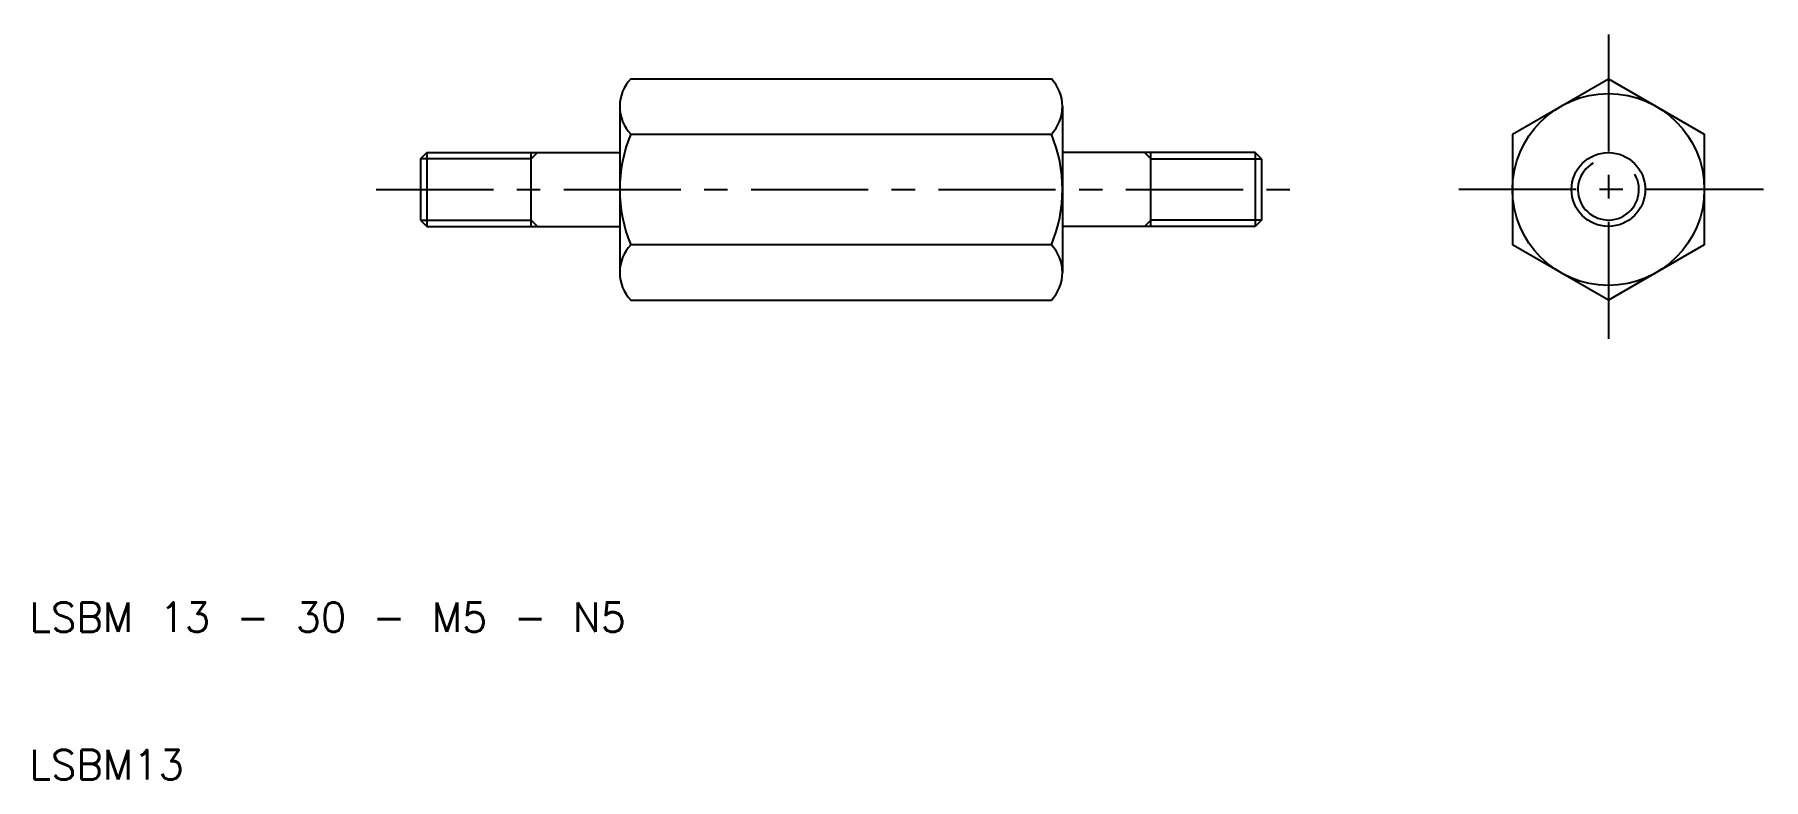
# Model space of a CAD drawing. Extents: x 10 to 128, y 10 to 61.
import ezdxf

# ---------------------------------------------------------------- set-up
doc = ezdxf.new("R2010")
doc.units = 0
doc.header["$LTSCALE"] = 0.25
doc.linetypes.add('CENTER', pattern=[50.8, 31.75, -6.35, 6.35, -6.35])
doc.layers.get('0').update_dxf_attribs({"linetype": 'CONTINUOUS'})
doc.layers.add('CENTER', color=1, linetype='CENTER')
doc.styles.get("Standard").update_dxf_attribs({"font": 'txt.shx', "bigfont": 'extfont.shx'})

msp = doc.modelspace()

# ---------------------------------------------------------------- linework, layer by layer
for p, q in [((50.75, 57.5), (79.25, 57.5)), ((110.5, 53.75), (117, 57.51)), ((117, 57.51), (123.5, 53.75)), ((50, 55.63), (50, 52.5)), ((80, 55.63), (80, 52.5)), ((50.75, 53.75), (79.25, 53.75)), ((110.5, 53.75), (110.5, 46.25)), ((123.5, 53.75), (123.5, 46.25)), ((36.5, 52.07), (36.93, 52.5)), ((36.5, 52.07), (36.5, 47.93)), ((36.93, 52.5), (50, 52.5)), ((36.93, 52.5), (36.93, 47.5)), ((44, 47.5), (44, 52.5)), ((50, 52.5), (50, 47.5)), ((93.07, 52.5), (80, 52.5)), ((80, 52.5), (80, 47.5)), ((86, 47.5), (86, 52.5)), ((93.07, 52.5), (93.07, 47.5)), ((93.5, 52.07), (93.07, 52.5)), ((93.5, 52.07), (93.5, 47.93)), ((36.5, 47.93), (36.93, 47.5)), ((36.93, 47.5), (50, 47.5)), ((50, 47.5), (50, 44.37)), ((93.07, 47.5), (80, 47.5)), ((80, 47.5), (80, 44.37)), ((93.5, 47.93), (93.07, 47.5)), ((79.25, 46.25), (50.75, 46.25)), ((117, 42.49), (110.5, 46.25)), ((123.5, 46.25), (117, 42.49)), ((50.75, 42.5), (79.25, 42.5))]:
    msp.add_line(p, q)
at = {"color": 3}
for p, q in [((44, 52.07), (36.5, 52.07)), ((44, 52.07), (44.43, 52.5)), ((86, 52.07), (85.57, 52.5)), ((86, 52.07), (93.5, 52.07)), ((36.5, 47.93), (44, 47.93)), ((44, 47.93), (44.43, 47.5)), ((86, 47.93), (85.57, 47.5)), ((93.5, 47.93), (86, 47.93))]:
    msp.add_line(p, q, dxfattribs=at)
for radius in [6.5, 2.5]:
    msp.add_circle((117, 50), radius)
for centre, radius, start, end in [((52.72, 55.63), 2.72, 136.3679, 180), ((77.28, 55.63), 2.72, 0, 43.6321), ((52.72, 55.63), 2.72, 180, 223.6321), ((77.28, 55.63), 2.72, 316.3679, 0), ((59.76, 50), 9.76, 157.3964, 202.6036), ((70.24, 50), 9.76, 337.3964, 22.6036), ((52.72, 44.37), 2.72, 136.3679, 180), ((77.28, 44.37), 2.72, 0, 43.6321), ((52.72, 44.37), 2.72, 180, 223.6321), ((77.28, 44.37), 2.72, 316.3679, 0)]:
    msp.add_arc(centre, radius, start, end)
msp.add_arc((117, 50), 2.07, 120, 30, dxfattribs=at)
at = {"layer": 'CENTER', "color": 1, "linetype": 'CENTER'}
for p, q in [((117, 60.51), (117, 39.49)), ((33.5, 50), (96.5, 50)), ((127.51, 50), (106.49, 50))]:
    msp.add_line(p, q, dxfattribs=at)

# ---------------------------------------------------------------- texts
for s, p in [('LSBM 13 - 30 - M5 - N5', (10, 20)), ('LSBM13', (10, 10))]:
    msp.add_text(s, height=2).set_placement(p)

doc.saveas('drawing.dxf')
